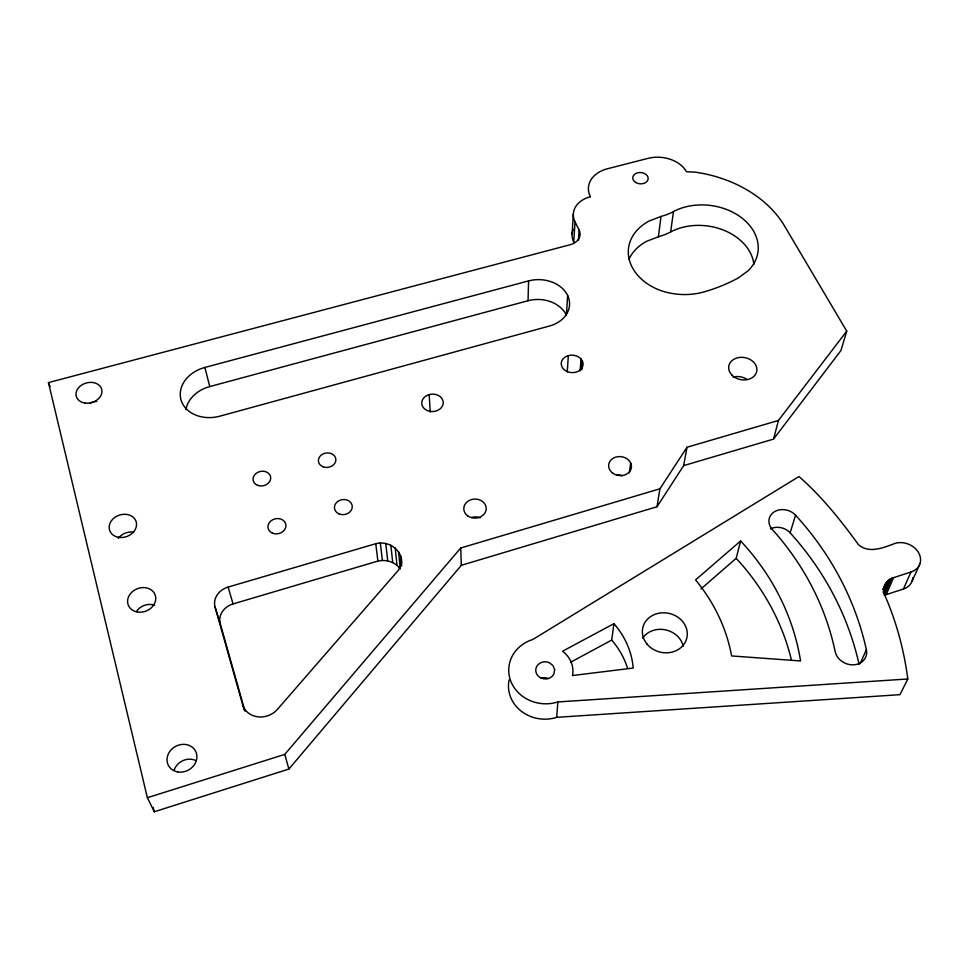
<?xml version="1.0" encoding="UTF-8"?>
<svg xmlns="http://www.w3.org/2000/svg" width="969" height="969" viewBox="0 0 969 969"><rect width="100%" height="100%" fill="white"/><g stroke="black" fill="none" stroke-linecap="round" stroke-linejoin="round"><path stroke-width="1.45" d="M566.429 315.191A30.136 23.668 1.8 0 0 528.032 300.729L528.589 280.901L204.883 367.445A32.268 25.448 -11.9 0 0 181.142 400.258A32.268 25.448 -11.9 0 0 219.842 416.173L549.484 326.02A30.645 23.862 1.8 0 0 567.737 295.702A30.645 23.862 1.8 0 0 528.589 280.901M566.514 313.774L567.628 295.484M572.085 234.401L573.321 214.113M590.424 196.707A26.635 19.816 3.4 0 0 575.017 221.828L573.745 242.068A26.211 19.768 3.3 0 1 573.212 229.362M567.277 371.89L568.318 355.635M578.432 240.142L579.111 230.053L575.017 221.828M580.128 370.788L581.025 358.978A10.938 8.733 3.4 0 0 562.614 359.426A10.938 8.733 3.4 0 0 571.347 372.593A10.938 8.733 3.4 0 0 582.369 361.013L581.025 358.978M581.691 369.867L582.369 361.013M509.076 679.996A35.829 32.583 5.1 0 0 521.152 711.113A35.829 32.583 5.1 0 0 556.666 717.339L557.878 701.944A36.519 33.019 4.9 0 1 510.942 681.558A36.519 33.019 4.9 0 1 532.841 639.479L798.977 476.542C821.748 496.467 840.753 520.22 858.401 544.59C868.866 554.062 883.861 547.558 894.968 543.415A18.023 14.644 21.2 0 1 918.636 552.778A18.023 14.644 21.2 0 1 911.005 572.001L903.387 589.031L884.309 595.257L891.577 578.311L911.005 572.001M658.399 236.702L661.028 216.438L662.13 216.135A54.167 39.656 4.6 0 0 673.467 211.642L670.645 231.942A53.331 39.426 4.7 0 1 659.489 236.412L646.795 241.22A52.181 39.753 6.7 0 0 628.99 259.171M629.365 472.763L630.649 462.952M627.524 668.198A86.604 78.804 5.1 0 0 611.705 640.085L613.922 623.685L562.529 651.229C570.038 656.619 574.46 666.369 572.497 675.526L633.217 668.053A88.288 79.858 4.9 0 0 613.922 623.685M401.384 560.772L400.657 565.569L398.525 570.087L277.449 709.332A20.373 18.023 -20.5 0 1 257.56 716.794A20.373 18.023 -20.5 0 1 242.601 704.536L215.045 606.933A18.072 15.419 -17.3 0 1 228.139 587.069L375.754 543.718C388.339 540.217 402.813 549.992 401.663 563.631M579.111 230.053A15.225 11.483 2.5 0 1 570.22 244.709L48.45 382.598L147.373 797.717L154.277 811.756L288.883 769.059L461.329 565.302L656.994 506.751L659.913 488.8L687.009 447.254L778.434 420.461L846.749 331.156L784.539 225.995A113.991 86.108 6.6 0 0 694.943 172.119L686.512 171.755L684.78 169.115A29.76 21.766 5.2 0 0 647.958 158.371L607.418 168.776A29.869 21.948 3.8 0 0 589.237 193.848L590.4 196.659M656.994 506.751L683.666 465.617L687.009 447.254M700.962 588.946L736.174 558.326L740.619 540.956A257.984 234.147 5.1 0 1 800.576 660.955L731.619 655.94A188.991 171.222 5 0 0 695.56 579.922L740.619 540.956M683.666 465.617L773.553 439.09L778.434 420.461M846.749 331.156L840.91 350.572L773.553 439.09M859.079 664.407A321.114 293.801 5.5 0 0 790.147 532.841L795.537 515.181A15.25 12.609 15.7 0 0 774.34 511.789A15.25 12.609 15.7 0 0 772.354 529.558A295 268.062 5.2 0 1 835.157 651.592A16.267 13.76 23.4 0 0 853.822 664.819A16.267 13.76 23.4 0 0 866.359 649.581A327.389 297.846 5.2 0 0 795.537 515.181M891.577 578.311C885.194 581.012 882.056 588.898 884.806 595.269C896.446 621.868 904.053 650.211 907.808 678.99L899.947 694.676L556.666 717.339M883.05 589.249L884.709 585.361M883.025 589.83L885.581 583.604M883.401 589.794L886.72 581.994M883.122 592.277L888.125 580.564M883.619 593.658L889.748 579.329M886.272 594.494L893.575 577.536M860.52 662.978L866.359 649.581M911.999 581.364L919.738 564.261M147.373 797.717L284.777 754.391L460.723 548.006L659.913 488.8M570.535 662.275L611.705 640.085M661.028 216.438L649.23 220.98A53.029 40.044 6.6 0 0 628.711 257.015A53.029 40.044 6.6 0 0 660.761 290.579C675.078 295.448 690.691 295.92 705.202 291.572A156.603 114.826 4.6 0 0 738.644 277.74L748.262 270.642A52.859 39.765 7.4 0 0 742.266 218.291A52.859 39.765 7.4 0 0 673.394 211.569M245 711.27L220.217 623.551A17.745 15.238 -17.8 0 1 233.044 603.929L377.898 561.075C385.601 559.331 394.54 561.608 399.47 568.04M185.903 409.608A31.711 25.218 -12.2 0 1 209.764 386.57L528.032 300.729M557.878 701.944L907.808 678.99M48.45 382.598L50.073 386.667M242.601 704.536L244.358 710.132M215.045 606.933L220.217 623.551M228.139 587.069L233.044 603.929M284.777 754.391L288.883 769.059M204.883 367.445L209.764 386.57M153.211 807.347L154.277 811.756M375.754 543.718L377.898 561.075M380.32 543.076L382.38 560.445M385.771 543.548L387.733 560.906M390.846 545.22L392.724 562.565M395.207 547.994L396.999 565.302M398.55 551.688L400.294 568.948M400.669 556.036L401.663 566.078M429.17 394.601A10.744 8.721 -2.9 0 0 425.318 409.451A10.744 8.721 -2.9 0 0 443.003 404.461A10.744 8.721 -2.9 0 0 429.17 394.601L430.236 412.007M460.723 548.006L461.329 565.302M471.83 517.422A11.01 9.424 -1.2 0 1 480.212 517.846M616.587 474.871A11.24 9.399 6.8 0 1 622.304 475.791M90.262 403.116A12.96 10.065 -16.2 0 1 96.718 401.396M174.105 770.198A15.044 13.263 -28.8 0 1 195.811 760.52M136.593 611.233A14.111 11.846 -21.4 0 1 154.616 605.225M118.291 538.389A13.699 11.204 -19.2 0 1 133.698 532.175M733.012 377.135A13.978 11.095 10.7 0 1 746.772 379.254M670.657 231.942A52.011 39.366 7.4 0 1 723.14 229.968A52.011 39.366 7.4 0 1 753.906 264.428M642.641 638.099A22.19 19.622 13.8 0 1 665.279 629.814A22.19 19.622 13.8 0 1 683.242 646.262M770.403 528.892A14.983 12.476 16.1 0 1 790.147 532.841M541.065 678.167A9.315 8.467 5.1 0 1 548.163 678.554M912.798 577.645A17.684 14.474 21.6 0 1 903.387 589.031M736.174 558.326A253.054 231.022 5.3 0 1 791.516 660.386M554.656 669.736L553.832 674.109A9.496 8.588 4.9 0 1 541.235 678.106A9.496 8.588 4.9 0 1 536.608 666.636A9.496 8.588 4.9 0 1 549.205 662.639L552.96 665.546L554.656 669.736M467.627 515.811A11.216 9.533 -1.2 0 0 486.002 510.36A11.216 9.533 -1.2 0 0 471.37 499.592A11.216 9.533 -1.2 0 0 467.627 515.811M612.989 473.32A11.434 9.496 6.7 0 0 631.352 467.87A11.434 9.496 6.7 0 0 615.824 457.102A11.434 9.496 6.7 0 0 612.989 473.32M118.63 537.323A13.954 11.325 -18.8 0 0 136.254 522.061A13.954 11.325 -18.8 0 0 113.688 518.318A13.954 11.325 -18.8 0 0 118.63 537.323M177.642 771.905A15.334 13.469 -28 0 0 196.513 753.64A15.334 13.469 -28 0 0 171.731 749.194A15.334 13.469 -28 0 0 177.642 771.905M257.415 485.251A8.891 7.316 -12 0 0 270.702 478.044A8.891 7.316 -12 0 0 257.5 472.484A8.891 7.316 -12 0 0 257.415 485.251M272.434 533.144A9.06 7.607 -12.6 0 0 285.94 525.658A9.06 7.607 -12.6 0 0 272.446 519.881A9.06 7.607 -12.6 0 0 272.434 533.144M84.836 403.019A13.191 10.15 -15.9 0 0 101.721 389.344A13.191 10.15 -15.9 0 0 80.403 385.989A13.191 10.15 -15.9 0 0 84.836 403.019M137.404 612.008A14.378 11.991 -20.9 0 0 155.44 595.814A14.378 11.991 -20.9 0 0 132.172 591.865A14.378 11.991 -20.9 0 0 137.404 612.008M322.883 466.731A8.782 7.231 -8.6 0 0 335.88 459.645A8.782 7.231 -8.6 0 0 322.629 454.17A8.782 7.231 -8.6 0 0 322.883 466.731M339.053 513.897A8.939 7.522 -8.7 0 0 352.256 506.533A8.939 7.522 -8.7 0 0 338.714 500.84A8.939 7.522 -8.7 0 0 339.053 513.897M731.861 375.015A14.208 11.192 10.5 0 0 756.002 373.525A14.208 11.192 10.5 0 0 740.522 357.355A14.208 11.192 10.5 0 0 731.861 375.015M635.725 182.487A7.728 5.657 4.6 0 0 648.104 179.253A7.728 5.657 4.6 0 0 637.554 172.833A7.728 5.657 4.6 0 0 635.725 182.487M647.074 644.155A22.614 19.877 13.4 0 0 685.628 641.442A22.614 19.877 13.4 0 0 661.766 612.844A22.614 19.877 13.4 0 0 647.074 644.155"/></g></svg>
